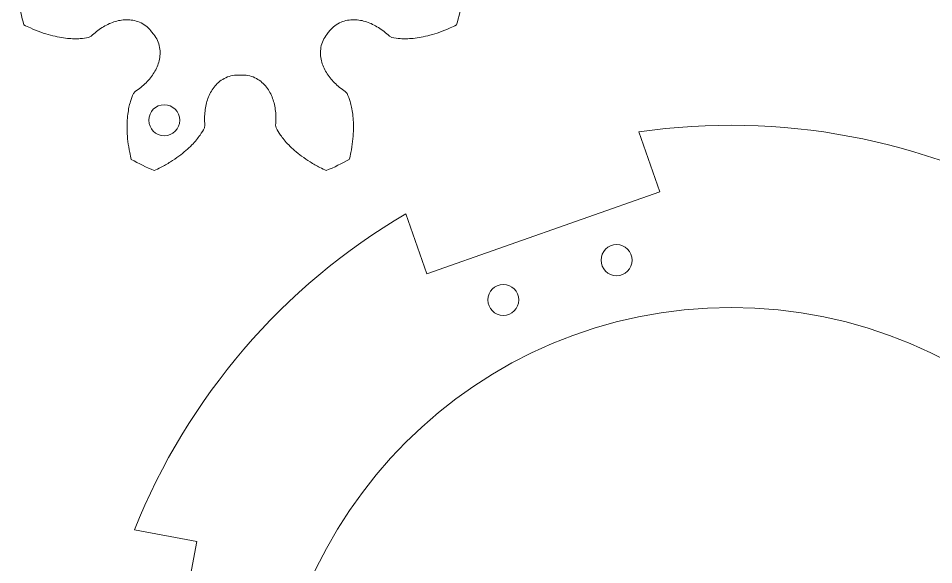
# Model space of a CAD drawing. Header units: millimetres. Extents: x -270 to 270, y -1120 to 1355.
# Drawn here: x -207.4 to -115.9, y 5.4 to 60 of the extents above; entities that cross this region are included whole.
import ezdxf

# ---------------------------------------------------------------- set-up
doc = ezdxf.new("R2010")
doc.units = ezdxf.units.MM
doc.header["$MEASUREMENT"] = 0
doc.layers.add('Layer 1', color=7, linetype='Continuous')

msp = doc.modelspace()

# ---------------------------------------------------------------- linework, layer by layer
at = {"layer": 'Layer 1', "lineweight": 15}
for points in [[(-207.3847, 61.8098), (-207.2428, 60.9715), (-207.0535, 60.142), (-206.8176, 59.3251)], [(-163.5834, 59.3251), (-163.3476, 60.142), (-163.1582, 60.9715), (-163.0163, 61.8098)], [(-194.1349, 58.7296), (-194.0436, 58.6102), (-193.9498, 58.4926), (-193.8538, 58.377)], [(-176.5473, 58.377), (-176.4512, 58.4926), (-176.3574, 58.6102), (-176.2661, 58.7296)], [(-200.3534, 58.0711), (-200.3534, 58.0711), (-200.109, 58.1998), (-200.109, 58.1998)], [(-170.292, 58.1998), (-170.292, 58.1998), (-170.0477, 58.0711), (-170.0477, 58.0711)], [(-185.426, 54.3184), (-185.2757, 54.3154), (-185.1253, 54.3154), (-184.975, 54.3184)], [(-195.6996, 52.6706), (-195.6996, 52.6706), (-195.8794, 52.461), (-195.8794, 52.461)], [(-174.5216, 52.461), (-174.5216, 52.461), (-174.7014, 52.6706), (-174.7014, 52.6706)], [(-104.4625, 40.9412), (-116.8619, 47.9736), (-131.2492, 50.6794), (-145.3562, 48.6319)], [(-188.7883, 49.0461), (-188.7883, 49.0461), (-188.7366, 49.3173), (-188.7366, 49.3173)], [(-181.6644, 49.3173), (-181.6644, 49.3173), (-181.6127, 49.0461), (-181.6127, 49.0461)], [(-145.3564, 48.6318), (-145.3564, 48.6318), (-143.2516, 42.6395), (-143.2516, 42.6395)], [(-196.0953, 45.8798), (-195.3514, 45.4681), (-194.5848, 45.0989), (-193.7991, 44.774)], [(-176.6019, 44.774), (-175.8162, 45.0989), (-175.0496, 45.4681), (-174.3057, 45.8798)], [(-143.2516, 42.6395), (-143.2516, 42.6395), (-166.5565, 34.4562), (-166.5565, 34.4562)], [(-168.6606, 40.4484), (-180.9506, 33.2264), (-190.4875, 22.1195), (-195.7678, 8.8787)], [(-166.5565, 34.4562), (-166.5565, 34.4562), (-168.6604, 40.4484), (-168.6604, 40.4484)], [(-195.7676, 8.8788), (-195.7676, 8.8788), (-189.5258, 7.7049), (-189.5258, 7.7049)], [(-189.5258, 7.7049), (-189.5258, 7.7049), (-194.091, -16.569), (-194.091, -16.569)]]:
    msp.add_open_spline(points, degree=3, dxfattribs=at)
for points, knots in [([(-200.109, 58.1998), (-199.7705, 58.521), (-199.4031, 58.8136), (-199.0076, 59.062), (-199.0076, 59.062), (-198.821, 59.1792), (-198.6281, 59.2866), (-198.4294, 59.382), (-198.4294, 59.382), (-198.2358, 59.4748), (-198.0367, 59.5563), (-197.833, 59.624), (-197.833, 59.624), (-197.6317, 59.6909), (-197.4259, 59.7443), (-197.2172, 59.7817), (-197.2172, 59.7817), (-197.0072, 59.8194), (-196.7942, 59.8408), (-196.5808, 59.8434), (-196.5808, 59.8434), (-196.3618, 59.846), (-196.1424, 59.8289), (-195.9268, 59.7899), (-195.9268, 59.7899), (-195.7017, 59.7491), (-195.4808, 59.6846), (-195.2702, 59.5953), (-195.2702, 59.5953), (-194.8274, 59.4078), (-194.4297, 59.1114), (-194.1349, 58.7296)], [0, 0, 0, 0, 0.1111111, 0.1111111, 0.1111111, 0.1111111, 0.2222222, 0.2222222, 0.2222222, 0.2222222, 0.3333333, 0.3333333, 0.3333333, 0.3333333, 0.4444444, 0.4444444, 0.4444444, 0.4444444, 0.5555556, 0.5555556, 0.5555556, 0.5555556, 0.6666667, 0.6666667, 0.6666667, 0.6666667, 0.7777778, 0.7777778, 0.7777778, 0.7777778, 1, 1, 1, 1]), ([(-176.2661, 58.7296), (-175.9713, 59.1114), (-175.5736, 59.4078), (-175.1308, 59.5953), (-175.1308, 59.5953), (-174.9202, 59.6846), (-174.6993, 59.7491), (-174.4743, 59.7899), (-174.4743, 59.7899), (-174.2586, 59.8289), (-174.0392, 59.846), (-173.8202, 59.8434), (-173.8202, 59.8434), (-173.6069, 59.8408), (-173.3938, 59.8194), (-173.1839, 59.7817), (-173.1839, 59.7817), (-172.9751, 59.7443), (-172.7693, 59.6909), (-172.5681, 59.624), (-172.5681, 59.624), (-172.3643, 59.5563), (-172.1652, 59.4748), (-171.9717, 59.382), (-171.9717, 59.382), (-171.7729, 59.2866), (-171.58, 59.1792), (-171.3934, 59.062), (-171.3934, 59.062), (-170.9979, 58.8136), (-170.6305, 58.521), (-170.292, 58.1998)], [0, 0, 0, 0, 0.1111111, 0.1111111, 0.1111111, 0.1111111, 0.2222222, 0.2222222, 0.2222222, 0.2222222, 0.3333333, 0.3333333, 0.3333333, 0.3333333, 0.4444444, 0.4444444, 0.4444444, 0.4444444, 0.5555556, 0.5555556, 0.5555556, 0.5555556, 0.6666667, 0.6666667, 0.6666667, 0.6666667, 0.7777778, 0.7777778, 0.7777778, 0.7777778, 1, 1, 1, 1]), ([(-206.8176, 59.3251), (-206.6061, 59.2176), (-206.392, 59.115), (-206.1756, 59.0177), (-206.1756, 59.0177), (-205.8332, 58.8637), (-205.4847, 58.7229), (-205.1309, 58.5972), (-205.1309, 58.5972), (-204.811, 58.4834), (-204.4867, 58.3819), (-204.1586, 58.2945), (-204.1586, 58.2945), (-203.8653, 58.2163), (-203.5689, 58.1492), (-203.2702, 58.095), (-203.2702, 58.095), (-203.0069, 58.0472), (-202.7417, 58.0093), (-202.4754, 57.983), (-202.4754, 57.983), (-202.2449, 57.9602), (-202.0135, 57.946), (-201.7818, 57.9419), (-201.7818, 57.9419), (-201.5862, 57.9385), (-201.3904, 57.9423), (-201.195, 57.9546), (-201.195, 57.9546), (-200.912, 57.9725), (-200.63, 58.0084), (-200.3534, 58.0711)], [0, 0, 0, 0, 0.1111111, 0.1111111, 0.1111111, 0.1111111, 0.2222222, 0.2222222, 0.2222222, 0.2222222, 0.3333333, 0.3333333, 0.3333333, 0.3333333, 0.4444444, 0.4444444, 0.4444444, 0.4444444, 0.5555556, 0.5555556, 0.5555556, 0.5555556, 0.6666667, 0.6666667, 0.6666667, 0.6666667, 0.7777778, 0.7777778, 0.7777778, 0.7777778, 1, 1, 1, 1]), ([(-170.0477, 58.0711), (-169.771, 58.0084), (-169.489, 57.9725), (-169.206, 57.9546), (-169.206, 57.9546), (-169.0107, 57.9423), (-168.8149, 57.9385), (-168.6192, 57.9419), (-168.6192, 57.9419), (-168.3876, 57.946), (-168.1561, 57.9602), (-167.9256, 57.983), (-167.9256, 57.983), (-167.6593, 58.0093), (-167.3941, 58.0472), (-167.1308, 58.095), (-167.1308, 58.095), (-166.8321, 58.1492), (-166.5358, 58.2163), (-166.2424, 58.2945), (-166.2424, 58.2945), (-165.9143, 58.3819), (-165.59, 58.4834), (-165.2701, 58.5972), (-165.2701, 58.5972), (-164.9163, 58.7229), (-164.5679, 58.8637), (-164.2254, 59.0177), (-164.2254, 59.0177), (-164.009, 59.115), (-163.7949, 59.2176), (-163.5834, 59.3251)], [0, 0, 0, 0, 0.1111111, 0.1111111, 0.1111111, 0.1111111, 0.2222222, 0.2222222, 0.2222222, 0.2222222, 0.3333333, 0.3333333, 0.3333333, 0.3333333, 0.4444444, 0.4444444, 0.4444444, 0.4444444, 0.5555556, 0.5555556, 0.5555556, 0.5555556, 0.6666667, 0.6666667, 0.6666667, 0.6666667, 0.7777778, 0.7777778, 0.7777778, 0.7777778, 1, 1, 1, 1]), ([(-193.8538, 58.377), (-193.5471, 58.0046), (-193.3466, 57.551), (-193.2623, 57.0776), (-193.2623, 57.0776), (-193.2222, 56.8523), (-193.2084, 56.6226), (-193.2188, 56.3942), (-193.2188, 56.3942), (-193.2287, 56.1753), (-193.2608, 55.9576), (-193.3121, 55.7446), (-193.3121, 55.7446), (-193.3622, 55.5372), (-193.4304, 55.3343), (-193.5139, 55.1379), (-193.5139, 55.1379), (-193.5968, 54.9427), (-193.6947, 54.754), (-193.8046, 54.5726), (-193.8046, 54.5726), (-193.916, 54.3891), (-194.0397, 54.2131), (-194.1733, 54.0451), (-194.1733, 54.0451), (-194.3105, 53.8725), (-194.4581, 53.7084), (-194.614, 53.5525), (-194.614, 53.5525), (-194.9441, 53.2222), (-195.3112, 52.9292), (-195.6996, 52.6706)], [0, 0, 0, 0, 0.1111111, 0.1111111, 0.1111111, 0.1111111, 0.2222222, 0.2222222, 0.2222222, 0.2222222, 0.3333333, 0.3333333, 0.3333333, 0.3333333, 0.4444444, 0.4444444, 0.4444444, 0.4444444, 0.5555556, 0.5555556, 0.5555556, 0.5555556, 0.6666667, 0.6666667, 0.6666667, 0.6666667, 0.7777778, 0.7777778, 0.7777778, 0.7777778, 1, 1, 1, 1]), ([(-174.7014, 52.6706), (-175.0899, 52.9292), (-175.4569, 53.2222), (-175.7871, 53.5525), (-175.7871, 53.5525), (-175.9429, 53.7084), (-176.0905, 53.8725), (-176.2277, 54.0451), (-176.2277, 54.0451), (-176.3613, 54.2131), (-176.485, 54.3891), (-176.5964, 54.5726), (-176.5964, 54.5726), (-176.7064, 54.754), (-176.8042, 54.9427), (-176.8872, 55.1379), (-176.8872, 55.1379), (-176.9706, 55.3343), (-177.0389, 55.5372), (-177.0889, 55.7446), (-177.0889, 55.7446), (-177.1402, 55.9576), (-177.1723, 56.1753), (-177.1822, 56.3942), (-177.1822, 56.3942), (-177.1926, 56.6226), (-177.1788, 56.8523), (-177.1387, 57.0776), (-177.1387, 57.0776), (-177.0544, 57.551), (-176.8539, 58.0046), (-176.5473, 58.377)], [0, 0, 0, 0, 0.1111111, 0.1111111, 0.1111111, 0.1111111, 0.2222222, 0.2222222, 0.2222222, 0.2222222, 0.3333333, 0.3333333, 0.3333333, 0.3333333, 0.4444444, 0.4444444, 0.4444444, 0.4444444, 0.5555556, 0.5555556, 0.5555556, 0.5555556, 0.6666667, 0.6666667, 0.6666667, 0.6666667, 0.7777778, 0.7777778, 0.7777778, 0.7777778, 1, 1, 1, 1]), ([(-188.7366, 49.3174), (-188.7766, 49.7823), (-188.7763, 50.2519), (-188.724, 50.716), (-188.724, 50.716), (-188.6992, 50.935), (-188.6629, 51.1528), (-188.6136, 51.3676), (-188.6136, 51.3676), (-188.5655, 51.5769), (-188.5051, 51.7833), (-188.431, 51.9848), (-188.431, 51.9848), (-188.3578, 52.1839), (-188.2713, 52.3781), (-188.1703, 52.5646), (-188.1703, 52.5646), (-188.0688, 52.7523), (-187.9528, 52.9321), (-187.8218, 53.1006), (-187.8218, 53.1006), (-187.6873, 53.2735), (-187.5371, 53.4343), (-187.3721, 53.5786), (-187.3721, 53.5786), (-187.2, 53.7291), (-187.0118, 53.8615), (-186.8107, 53.9706), (-186.8107, 53.9706), (-186.388, 54.1999), (-185.9083, 54.3259), (-185.426, 54.3184)], [0, 0, 0, 0, 0.1111111, 0.1111111, 0.1111111, 0.1111111, 0.2222222, 0.2222222, 0.2222222, 0.2222222, 0.3333333, 0.3333333, 0.3333333, 0.3333333, 0.4444444, 0.4444444, 0.4444444, 0.4444444, 0.5555556, 0.5555556, 0.5555556, 0.5555556, 0.6666667, 0.6666667, 0.6666667, 0.6666667, 0.7777778, 0.7777778, 0.7777778, 0.7777778, 1, 1, 1, 1]), ([(-184.975, 54.3184), (-184.4927, 54.3259), (-184.0131, 54.1999), (-183.5903, 53.9706), (-183.5903, 53.9706), (-183.3892, 53.8615), (-183.201, 53.7291), (-183.0289, 53.5786), (-183.0289, 53.5786), (-182.8639, 53.4343), (-182.7137, 53.2735), (-182.5793, 53.1006), (-182.5793, 53.1006), (-182.4483, 52.9321), (-182.3322, 52.7523), (-182.2307, 52.5646), (-182.2307, 52.5646), (-182.1298, 52.3781), (-182.0432, 52.1839), (-181.97, 51.9848), (-181.97, 51.9848), (-181.8959, 51.7833), (-181.8355, 51.5769), (-181.7874, 51.3676), (-181.7874, 51.3676), (-181.7381, 51.1528), (-181.7018, 50.935), (-181.6771, 50.716), (-181.6771, 50.716), (-181.6247, 50.2519), (-181.6244, 49.7823), (-181.6644, 49.3174)], [0, 0, 0, 0, 0.1111111, 0.1111111, 0.1111111, 0.1111111, 0.2222222, 0.2222222, 0.2222222, 0.2222222, 0.3333333, 0.3333333, 0.3333333, 0.3333333, 0.4444444, 0.4444444, 0.4444444, 0.4444444, 0.5555556, 0.5555556, 0.5555556, 0.5555556, 0.6666667, 0.6666667, 0.6666667, 0.6666667, 0.7777778, 0.7777778, 0.7777778, 0.7777778, 1, 1, 1, 1]), ([(-195.8794, 52.461), (-196.0021, 52.2052), (-196.0999, 51.9383), (-196.1803, 51.6664), (-196.1803, 51.6664), (-196.2358, 51.4787), (-196.2831, 51.2886), (-196.3233, 51.0971), (-196.3233, 51.0971), (-196.3708, 50.8704), (-196.4085, 50.6416), (-196.4376, 50.4118), (-196.4376, 50.4118), (-196.4711, 50.1462), (-196.4932, 49.8793), (-196.5052, 49.612), (-196.5052, 49.612), (-196.5188, 49.3087), (-196.5194, 49.0049), (-196.5084, 48.7015), (-196.5084, 48.7015), (-196.4962, 48.3622), (-196.4694, 48.0234), (-196.4297, 47.6862), (-196.4297, 47.6862), (-196.3858, 47.3132), (-196.3261, 46.9422), (-196.2522, 46.5741), (-196.2522, 46.5741), (-196.2054, 46.3414), (-196.1531, 46.1099), (-196.0953, 45.8798)], [0, 0, 0, 0, 0.1111111, 0.1111111, 0.1111111, 0.1111111, 0.2222222, 0.2222222, 0.2222222, 0.2222222, 0.3333333, 0.3333333, 0.3333333, 0.3333333, 0.4444444, 0.4444444, 0.4444444, 0.4444444, 0.5555556, 0.5555556, 0.5555556, 0.5555556, 0.6666667, 0.6666667, 0.6666667, 0.6666667, 0.7777778, 0.7777778, 0.7777778, 0.7777778, 1, 1, 1, 1]), ([(-174.3057, 45.8798), (-174.248, 46.1099), (-174.1956, 46.3414), (-174.1489, 46.5741), (-174.1489, 46.5741), (-174.0749, 46.9422), (-174.0152, 47.3132), (-173.9713, 47.6862), (-173.9713, 47.6862), (-173.9316, 48.0234), (-173.9049, 48.3622), (-173.8926, 48.7015), (-173.8926, 48.7015), (-173.8816, 49.0049), (-173.8822, 49.3087), (-173.8958, 49.612), (-173.8958, 49.612), (-173.9078, 49.8793), (-173.9299, 50.1462), (-173.9635, 50.4118), (-173.9635, 50.4118), (-173.9925, 50.6416), (-174.0302, 50.8704), (-174.0778, 51.0971), (-174.0778, 51.0971), (-174.1179, 51.2886), (-174.1652, 51.4787), (-174.2207, 51.6664), (-174.2207, 51.6664), (-174.3012, 51.9383), (-174.3989, 52.2052), (-174.5216, 52.461)], [0, 0, 0, 0, 0.1111111, 0.1111111, 0.1111111, 0.1111111, 0.2222222, 0.2222222, 0.2222222, 0.2222222, 0.3333333, 0.3333333, 0.3333333, 0.3333333, 0.4444444, 0.4444444, 0.4444444, 0.4444444, 0.5555556, 0.5555556, 0.5555556, 0.5555556, 0.6666667, 0.6666667, 0.6666667, 0.6666667, 0.7777778, 0.7777778, 0.7777778, 0.7777778, 1, 1, 1, 1]), ([(-191.2435, 49.7992), (-191.2435, 50.6552), (-191.9374, 51.3492), (-192.7935, 51.3492), (-192.7935, 51.3492), (-193.6495, 51.3492), (-194.3435, 50.6552), (-194.3435, 49.7992), (-194.3435, 49.7992), (-194.3435, 48.9431), (-193.6495, 48.2492), (-192.7935, 48.2492), (-192.7935, 48.2492), (-191.9374, 48.2492), (-191.2435, 48.9431), (-191.2435, 49.7992)], [0, 0, 0, 0, 0.2, 0.2, 0.2, 0.2, 0.4, 0.4, 0.4, 0.4, 0.6, 0.6, 0.6, 0.6, 1, 1, 1, 1]), ([(-193.7991, 44.774), (-193.5832, 44.8723), (-193.3695, 44.9757), (-193.1585, 45.0843), (-193.1585, 45.0843), (-192.8246, 45.256), (-192.4973, 45.4406), (-192.1783, 45.6388), (-192.1783, 45.6388), (-191.8899, 45.818), (-191.6084, 46.0083), (-191.3355, 46.2103), (-191.3355, 46.2103), (-191.0914, 46.3909), (-190.8542, 46.5808), (-190.6256, 46.7805), (-190.6256, 46.7805), (-190.4241, 46.9566), (-190.2291, 47.1403), (-190.0425, 47.3321), (-190.0425, 47.3321), (-189.8809, 47.4981), (-189.7255, 47.6702), (-189.5779, 47.8487), (-189.5779, 47.8487), (-189.4533, 47.9996), (-189.3341, 48.155), (-189.222, 48.3154), (-189.222, 48.3154), (-189.0596, 48.5478), (-188.9118, 48.7907), (-188.7883, 49.0461)], [0, 0, 0, 0, 0.1111111, 0.1111111, 0.1111111, 0.1111111, 0.2222222, 0.2222222, 0.2222222, 0.2222222, 0.3333333, 0.3333333, 0.3333333, 0.3333333, 0.4444444, 0.4444444, 0.4444444, 0.4444444, 0.5555556, 0.5555556, 0.5555556, 0.5555556, 0.6666667, 0.6666667, 0.6666667, 0.6666667, 0.7777778, 0.7777778, 0.7777778, 0.7777778, 1, 1, 1, 1]), ([(-181.6127, 49.0461), (-181.4892, 48.7907), (-181.3415, 48.5478), (-181.179, 48.3154), (-181.179, 48.3154), (-181.0669, 48.155), (-180.9478, 47.9996), (-180.8231, 47.8487), (-180.8231, 47.8487), (-180.6755, 47.6702), (-180.5201, 47.4981), (-180.3585, 47.3321), (-180.3585, 47.3321), (-180.1719, 47.1403), (-179.977, 46.9566), (-179.7754, 46.7805), (-179.7754, 46.7805), (-179.5468, 46.5808), (-179.3096, 46.3909), (-179.0656, 46.2103), (-179.0656, 46.2103), (-178.7926, 46.0083), (-178.5111, 45.818), (-178.2227, 45.6388), (-178.2227, 45.6388), (-177.9037, 45.4406), (-177.5764, 45.256), (-177.2425, 45.0843), (-177.2425, 45.0843), (-177.0315, 44.9757), (-176.8178, 44.8723), (-176.6019, 44.774)], [0, 0, 0, 0, 0.1111111, 0.1111111, 0.1111111, 0.1111111, 0.2222222, 0.2222222, 0.2222222, 0.2222222, 0.3333333, 0.3333333, 0.3333333, 0.3333333, 0.4444444, 0.4444444, 0.4444444, 0.4444444, 0.5555556, 0.5555556, 0.5555556, 0.5555556, 0.6666667, 0.6666667, 0.6666667, 0.6666667, 0.7777778, 0.7777778, 0.7777778, 0.7777778, 1, 1, 1, 1]), ([(-146.0368, 35.8181), (-146.0368, 36.6742), (-146.7307, 37.3681), (-147.5868, 37.3681), (-147.5868, 37.3681), (-148.4428, 37.3681), (-149.1368, 36.6742), (-149.1368, 35.8181), (-149.1368, 35.8181), (-149.1368, 34.9621), (-148.4428, 34.2681), (-147.5868, 34.2681), (-147.5868, 34.2681), (-146.7307, 34.2681), (-146.0368, 34.9621), (-146.0368, 35.8181)], [0, 0, 0, 0, 0.2, 0.2, 0.2, 0.2, 0.4, 0.4, 0.4, 0.4, 0.6, 0.6, 0.6, 0.6, 1, 1, 1, 1]), ([(-157.359, 31.8423), (-157.359, 32.6984), (-158.053, 33.3923), (-158.909, 33.3923), (-158.909, 33.3923), (-159.7651, 33.3923), (-160.459, 32.6984), (-160.459, 31.8423), (-160.459, 31.8423), (-160.459, 30.9863), (-159.7651, 30.2923), (-158.909, 30.2923), (-158.909, 30.2923), (-158.053, 30.2923), (-157.359, 30.9863), (-157.359, 31.8423)], [0, 0, 0, 0, 0.2, 0.2, 0.2, 0.2, 0.4, 0.4, 0.4, 0.4, 0.6, 0.6, 0.6, 0.6, 1, 1, 1, 1]), ([(-90.1348, -14.9024), (-90.1348, 10.5027), (-110.7297, 31.0975), (-136.1347, 31.0976), (-136.1347, 31.0976), (-161.5398, 31.0976), (-182.1347, 10.5028), (-182.1348, -14.9023), (-182.1348, -14.9023), (-182.1349, -40.3074), (-161.5401, -60.9023), (-136.135, -60.9024), (-136.135, -60.9024), (-110.7299, -60.9025), (-90.1349, -40.3077), (-90.1348, -14.9027), (-90.1348, -14.9027), (-90.1348, -14.9024), (-90.1348, -14.9024)], [0, 0, 0, 0, 0.2, 0.2, 0.2, 0.2, 0.4, 0.4, 0.4, 0.4, 0.6, 0.6, 0.6, 0.6, 1, 1, 1, 1.0003, 1.0003, 1.0003, 1.0003])]:
    msp.add_open_spline(points, degree=3, knots=knots, dxfattribs=at)

doc.saveas('drawing.dxf')
